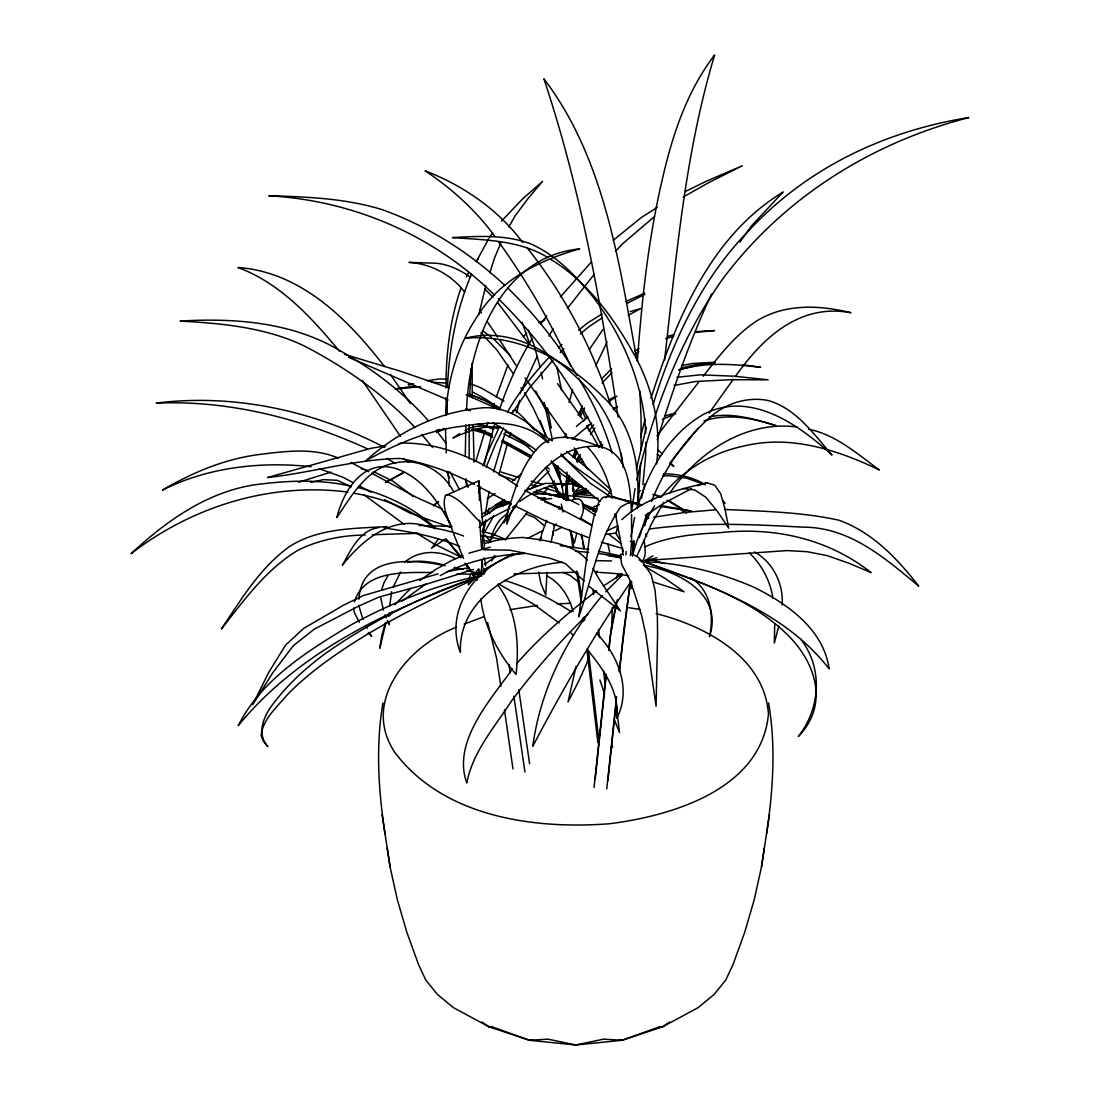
<?xml version="1.0" encoding="UTF-8"?>
<svg xmlns="http://www.w3.org/2000/svg" width="1100" height="1100" viewBox="0 0 1100 1100"><rect width="100%" height="100%" fill="white"/><g stroke="black" fill="none" stroke-linecap="round" stroke-linejoin="round"><path stroke-width="1.5" d="M447.081 413.518L447.109 398.97M645.727 442.475L645.686 455.263L642.936 484.564M446.022 387.956C445.913 354.214 449.873 320.114 460.969 288.131M469.178 424.641L469.178 458.879M479.476 500.514L478.775 480.851L445.486 495.55C441.045 507.98 449.419 520.768 453.062 532.455M469.659 396.866L471.061 368.651M774.716 624.209L774.304 643.074L778.8 626.024M472.106 363.22L472.271 397.925M611.614 629.2L612.342 607.365M358.902 599.239C361.405 554.056 413.848 559.35 445.197 565.702M782.086 605.096C783.846 584.155 772.997 562.141 754.435 551.911M640.626 463.293L638.179 503.58M641.053 449.9L641.08 417.67L639.829 391.036M633.243 546.535L633.421 541.42M507.183 516.477L506.908 524.191L510.317 514.594L515.144 505.794M483.725 572.949L483.876 568.7M481.979 560.024L481.154 576.29M389.661 606.141L391.614 591.717M465.85 424.669L465.3 456.225M637.244 508.035C640.571 468.394 633.6 424.999 602.965 396.839C566.775 360.319 518.279 333.575 465.438 338.222C511.569 326.191 554.455 353.293 584.788 385.729C605.866 408.045 619.163 437.181 623.329 467.514M481.951 548.598L484.206 521.826M632.431 555.555L633.023 541.668L630.135 541.365M445.954 415.58C447.136 381.15 457.146 347.064 476.149 318.216C498.465 280.459 538.904 260.274 579.727 248.847C501.848 256.85 468.779 341.082 466.592 409.571M447.507 387.434C448.979 348.631 456.349 309.829 471.515 273.996M637.354 361.46C641.822 299.915 648.381 238.274 662.599 178.117C672.65 134.475 687.074 90.956 714.629 55C684.846 154.014 676.294 257.634 664.606 359.893M656.631 463.801C661.265 427.707 653.373 391.022 636.556 358.944C615.808 320.375 588.761 282.728 551.004 259.449M468.71 580.841L468.394 584.925L475.489 577.569M630.41 555.734L631.606 541.434L631.565 514.47M766.521 833.979C773.053 790.763 776.023 746.268 768.598 702.955M547.002 572.261L545.793 595.072L540.815 583.138L538.67 572.206M565.909 495.481L566.431 490.504M565.592 499.152L566.94 488.125M616.564 696.685L606.774 788.755M615.821 706.434L607.874 780.794M619.163 671.743L630.273 581.694M619.465 671.399L623.81 630.053L630.314 582.862M606.031 674.781L594.055 787.49M608.685 649.962L610.101 636.721L617.32 599.844M606.32 674.3L595.237 778.759M608.891 650.389L611.284 628.169L616.289 602.965M565.579 499.496L567.036 472.051M631.469 511.638L635.058 488.496M633.298 544.514L633.765 541.296M485.114 515.405L489.129 491.315M566.335 494.986L566.775 491.947M565.909 497.984L566.789 491.714M382.951 702.955C375.526 746.268 378.496 790.763 385.027 833.979M483.862 548.515L484.481 544.349L483.134 535.288M382.112 814.564L390.074 866.91L397.32 899.621L406.78 932.099L418.454 964.356L425.686 979.88L437.429 994.455L453.42 1007.628L488.854 1026.74L529.526 1040.298L575.781 1045L622.023 1040.298L662.695 1026.74L698.143 1007.628L714.12 994.455L725.876 979.88L733.095 964.356L744.769 932.099L754.242 899.621L761.489 866.91L764.321 848.004M761.489 866.91L769.436 814.564M625.804 554.799L626.299 551.567M631.84 581.886L630.795 588.679L632.115 585.819M632.28 554.524L634.274 541.86M483.299 532.51L485.966 520.382M633.146 545.614L633.93 540.884M633.655 544.885L634.191 541.585M478.995 493.13L480.067 486.64M636.322 469.439L646.305 427.144M540.169 540.884L542.039 532.757L546.796 520.341M630.919 536.827L634.631 517.426M551.086 542.314L554.689 524.356M636.68 480.232C653.909 409.53 680.02 339.501 722.178 279.689C783.117 198.041 870.65 142.904 968.866 117.549C883.066 131.326 805.241 168.699 746.226 233.379C700.618 281.05 672.444 342.031 653.125 404.415M576.07 666.352L568.013 701.979L578.091 682.357L586.548 663.877L589.146 655.779M469.026 579.342L470.772 573.678M507.237 514.938L509.149 506.261L510.84 503.745M566.115 499.373L567.119 494.89M640.612 437.016L645.026 419.169M483.973 465.479L494.23 425.205M567.861 481.786L569.332 475.365M641.52 498.231L644.82 483.931M519.723 400.373L516.395 412.871M475.791 461.491L485.169 430.485M478.83 314.476L485.788 285.752M576.702 533.486L574.351 543.139L569.704 529.801M632.569 556.091C636.666 538.161 644.71 521.317 654.596 505.89M565.923 500.679L567.146 495.784L561.66 497.393L568.232 496.251M644.737 525.827L648.065 512.999M354.461 601.893C363.894 569.882 405.24 572.564 431.942 572.495M562.114 493.941L561.234 497.31L556.971 491.439M569.058 402.449L572.605 389.812M479.091 490.325L479.944 487.149M493.529 471.928L505.945 430.21M580.332 518.994C585.035 511.211 585.75 494.546 572.179 499.854M487.547 514.044L489.156 508.228M507.581 443.341L498.987 474.237M558.814 509.163L559.57 506.467M580.002 413.6L582.189 405.873M485.897 519.929L482.529 530.599M637.244 508.283C647.969 471.24 668.827 434.418 703.051 414.59C749.939 389.881 798.091 424.16 832.013 455.015C813.588 434.033 796.221 408.361 767.896 400.441C748.742 396.811 728.832 402.394 713.598 414.356C685.864 437.374 664.538 467.981 651.502 501.518M385.481 622.696L381.865 635.154L379.761 648.285L386.086 622.146M639.32 537.487L646.731 514.126M509.341 437.25L510.703 432.685M650.939 398.351C675.977 320.279 709.926 236.555 783.117 191.991L751.781 225.541L739.929 242.096M657.223 439.601C672.939 390.225 689.452 340.959 711.59 294.002M489.83 272.869L494.368 258.363L500.789 243.1M572.962 457.435L574.97 451.027M616.467 578.036L617.842 573.76M492.759 407.894L494.271 403.274M496.293 397.127L507.966 364.801M499.345 409.86C507.719 385 518.595 360.896 532.221 338.47M489.308 542.438C492.951 532.166 496.375 520.217 506.536 514.511M486.777 425.645L487.864 422.414M381.48 590.123L384.01 582.711L387.791 575.96M393.112 587.373L400.634 571.959M483.024 465.809L487.163 453.75L499.606 426.332M486.186 467.239L495.467 444.207L503.676 427.845M617.54 526.79L616.082 533.665L619.479 539.234M557.783 471.171L557.562 473.165L559.914 471.79M576.744 461.024L578.311 456.748M512.091 413.408L513.205 410.355M573.705 456.541L575.864 450.725M520.107 393.236L537.116 356.538M620.812 573.471L619.754 575.987L618.173 573.595M574.612 457.971L577.211 451.949M577.321 461.711L580.415 454.589M637.216 555.418L651.654 523.586L663.74 502.301M595.636 365.97L607.118 341.935M578.023 415.305L582.368 406.587M478.775 480.851L482.859 524.439C471.35 514.8 462.715 499.716 448.044 494.739L445.486 495.55M580.058 416.639L584.623 407.976M466.4 276.829L468.449 272.594M484.206 532.895L493.694 515.831M494.697 555.431L491.755 560.78M477.07 260.232L488.826 238.549M508.777 227.04L515.158 215.806L528.357 198.11L542.589 181.39L522.734 198.784L501.545 221.059M388.272 616.261L389.909 613.401M548.9 336.16L553.135 328.9M512.036 413.518L529.402 387.956L553.204 359.989M589.421 349.346L602.841 329.656M507.595 411.881C518.925 392.04 533.39 374.165 548.914 357.486M389.661 615.78L392.164 611.627M484.495 573.004L487.809 567.545M488.345 542.987L505.024 519.406M589.05 431.062L593.67 424.779M489.362 513.604C493.666 506.88 501.696 503.484 509.149 501.476M595.554 573.457L597.135 571.134M586.877 427.474L588.816 424.641M567.449 308.33L594.082 274.546M605.825 497.86L607.736 495.124M709.088 413.243L733.356 379.197M590.466 434.541L594.99 428.134M476.19 261.704L478.115 258.995M540.815 324.046L546.686 315.92M735.309 376.53C762.726 337.755 799.7 303.077 850.974 312.744C819.844 305.085 785.634 303.435 757.199 320.609C735.213 334.881 719.194 355.905 703.202 376.255M631.304 581.226C594.619 633.82 562.623 689.59 532.771 746.309C540.21 690.731 566.156 638.165 602.236 595.595M698.362 427.928L670.257 462.536M489.61 237.091L492.594 233.09M661.499 496.65C681.601 471.089 710.902 453.104 742.679 446.325C789.662 434.349 837.086 449.666 879.312 469.961C857.423 453.901 835.766 434.679 808.418 429.138M699.091 381.59L656.893 435.957M669.817 492.938C698.156 452.114 745.924 419.953 797.486 427.089M608.699 493.749L610.748 491.109M512.504 510.043L516.67 504.969M505.134 540.004L527.065 512.683M512.545 668.773C490.49 699.985 451.88 741.895 466.812 782.994C472.697 751.63 494.945 726.729 511.775 700.631C534.71 669.914 560.271 641.121 587.689 614.35M438.446 539.014L431.516 548.254L445.143 539.151M583.495 421.163L587.373 416.529M523.806 552.544C479.93 560.202 442.846 608.039 460.419 652.355C458.026 599.033 515.268 566.074 562.513 562.251M601.645 378.868L611.71 368.638M602.099 383.02L612.081 372.556M560.381 296.931L591.429 261.924M621.926 519.585C644.696 497.998 677.298 489.555 707.162 482.873L714.849 485.279L720.706 493.776L725.079 509.217L728.681 528.138L717.2 511.06L705.87 497.269L694.842 490.05L683.348 488.551M394.817 604.794L410.616 588.362M581.24 485.815L574.283 492.14M544.582 491.906L547.841 488.276M552.2 483.422L554.386 481.002M516.601 663.768C540.32 636.46 567.944 612.796 596.599 590.837M605.674 591.841L622.325 575.135M578.064 461.849L580.319 459.374M523.366 336.627L526.666 333.107M615.711 251.13L622.6 243.774L654.569 216.48M530.283 489.39L549.106 470.896M560.312 352.536L563.86 348.824M479.022 527.368L489.857 518.526L509.891 508.241M613.676 409.668L615.89 407.399M437.044 502.219L433.469 505.766L438.625 501.641M558.47 347.985L562.059 344.41M519.489 501.669C535.618 489.775 558.704 479.339 579.026 485.567L578.449 486.764L572.908 485.237M478.679 568.879L473.413 575.493L512.985 553.616M637.986 492.745L640.324 490.627M563.846 437.25L566.335 435.05M572.234 439.312L591.649 423.115M580.388 333.974L588.17 327.305L602.388 317.68M576.386 426.401L587.868 416.928M576.482 459.814L580.264 456.706M571.285 480.095L562.059 486.571L562.045 484.33M613.236 240.322L641.41 217.456L657.291 207.364M512.572 480.906L521.455 473.688M578.6 330.206L587.744 322.85L602.044 313.968M564.149 495.22L561.467 497.365L566.651 495.303M402.229 601.095L426.016 583.852M481.649 517.399L496.719 507.884L509.987 503.112M484.399 564.479L496.183 556.366M645.342 515.639L663.135 503.621L691.529 488.592M504.089 499.62L481.924 514.236M419.705 580.621L435.669 569.498L451.385 560.615L462.908 555.596M603.281 586.08L622.215 573.774M481.993 1022.01L488.854 1026.74L495.908 1028.211L529.526 1040.298L548.048 1039.156L575.781 1045L603.515 1039.156L622.023 1040.298L655.641 1028.211L662.695 1026.74L669.556 1022.01M487.163 498.891L495.055 493.501M608.974 401.541L617.045 396.096M503.002 505.904L508.626 502.164M459.663 433.592L452.925 437.993C467.94 431.434 484.179 424.38 500.913 427.584M634.755 354.406L638.935 351.808M628.279 315.232L640.915 308.522L630.204 311.575M577.143 461.697L581.941 458.755M652.933 555.844L644.05 561.261L656.879 557.7M634.783 351.161L639.004 348.659M500.582 505.587L506.743 502.37M609.304 399.74L613.553 397.293M404.594 562.334C419.004 549.794 438.804 550.165 455.139 558.47M683.21 197.024L709.088 182.449L742.362 165.743L706.049 181.349L685.163 191.593M403.796 472.216L385.481 482.487L403.329 472.904M598.744 447.109L602.896 444.799M440.22 575.616C465.699 561.509 494.835 554.909 523.793 553.685M538.78 539.454L541.668 537.9M464.97 430.595C474.581 424.696 486.695 425.067 497.131 428.464M626.904 303.435L644.82 294.401M528.055 538.189L543.125 530.516M606.567 530.984L617.774 525.8M554.881 530.929L561.811 527.312M525.181 490.696L545.435 483.381L564.905 483.684M592.9 511.239L597.039 509.135M613.016 408.994L617.595 406.739M538.849 322.712L544.871 319.798M553.493 525.525L556.462 524.095M479.545 576.579C431.75 599.308 383.598 621.954 339.804 651.956C320.843 664.812 302.624 678.893 286.688 695.406C276.705 707.479 262.721 719.111 261.126 735.666L263.601 741.537L267.891 746.639C254.87 731.844 265.499 712.649 276.141 700.04C290.084 682.22 307.065 667.054 325.229 653.648C367.991 623.411 415.264 599.706 464.324 581.556M626.106 301.4L644.71 293.164M436.947 432.19L444.634 428.643M436.769 432.19L444.469 428.656M644.476 547.058C668.291 536.277 694.732 533.995 720.527 532.62C774.482 526.776 827.929 538.656 871.131 572.605L848.925 563.241L827.379 555.679L807.166 551.705L787.091 550.577L642.359 560.752M495.426 504.873L504.804 501.339M589.201 509.011L599.308 504.598M662.31 419.375L675.661 413.765M574.09 492.277L584.237 488.482M566.335 498.754L568.507 497.86M574.269 494.257L584.664 490.132M456.5 627.151C408.678 645.452 360.759 700.961 394.721 752.276C443.328 817.011 533.555 829.51 609.235 823.776C672.265 815.87 761.296 789.291 768.446 714.23C764.638 657.25 705.43 626.065 656.095 613.58M464.145 624.071L484.248 616.605M481.319 575.52C392.026 608.561 299.654 650.402 238.191 725.711C261.47 679.607 307.299 651.2 350.144 625.405C391.297 602.882 435.38 585.186 481.319 575.3M573.581 495.88L588.541 490.806M465.85 581.02L479.545 576.194M330.715 472.175L298.499 482.295M512.531 507.169L516.519 505.794M678.741 370.067C705.334 361.735 733.535 364.127 760.774 367.304L742.638 364.746M679.319 369.435L704.22 363.743L713.872 363.303M468.848 553.19L490.284 547.154M484.467 543.538C496.788 539.495 509.822 538.134 522.706 537.446C543.964 540.279 573.114 543.029 587.359 560.312M580.759 462.303L583.495 461.478M438.061 573.87L363.344 595.554L343.585 605.165L303.724 628.361L285.546 645.136L268.785 672.279L252.739 704.605L272.91 672.554L293.343 645.673L314.284 629.131L358.078 606.402L379.115 596.998L425.604 584.444L473.467 569.484M665.61 338.731L673.571 336.407M579.315 487.465L581.831 486.75M697.386 485.664L707.162 482.873M664.579 415.979L675.551 412.926M379.074 527.56C359.453 529.966 351.024 550.179 342.32 565.276C362.56 539.66 392.851 514.429 427.598 526.598C439.725 529.1 452.114 531.259 463.595 536.044M667.851 336.284L674.327 334.606M572.962 494.354L582.024 492.264M446.985 571.491L468.476 567.834M407.522 562.485C419.595 559.611 432.163 562.127 444.015 564.919M681.436 367.991L696.011 364.595L714.904 362.78M436.521 430.348L439.546 429.646M703.959 420.97C727.76 413.022 752.964 418.096 776.119 425.728C754.586 419.086 731.747 412.046 709.115 416.982M412.995 383.721L408.265 384.794L413.325 384.079M310.695 482.433L323.359 479.655L337.301 480.301L351.271 486.901M645.714 518.732L648.849 518.141M681.67 365.53L692.684 363.44L714.808 362.285M583.577 491.934L588.39 491.04M674.025 385.467L695.571 381.48L730.551 379.72L768.13 379.816L733.741 376.172L700.26 374.839L676.94 377.286M436.824 430.636L444.771 429.248M395.629 388.74L415.016 386.127M653.551 517.248L684.007 512.545L715.839 509.754M385.839 445.83L370.769 448.346L267.534 477.538C311.946 472.739 355.204 459.277 399.974 458.439C425.961 463.155 450.945 471.955 474.279 484.289M399.231 443.603L402.586 443.039C445.087 442.888 483.752 462.124 517.619 486.214M578.146 494.56L589.944 492.704M509.877 609.689L537.46 605.426M540.911 499.854L551.623 498.493M568.906 480.521L571.766 480.081L572.701 483.065L574.736 499.524M566.06 480.947L566.995 483.931L572.701 483.065M427.419 380.696L439.23 378.936L446.985 379.129M616.632 533.019L605.385 534.394M395.395 389.18L420.502 386.609M657.663 1027.29L662.695 1026.74M696.011 332.31L714.574 330.564L695.599 331.65M529.526 1040.298L532.854 1039.981M537.928 498.341L545.421 497.791M649.577 529.004C700.356 521.991 751.396 524.288 802.381 527.134C849.475 526.873 884.675 557.879 918.747 586.163C897.352 558.58 872.3 532.043 838.585 520.121C801.089 511.981 762.548 511.211 724.35 509.465M534.586 494.216C549.973 492.456 565.496 497.118 578.861 504.57M431.626 382.209L447.356 383.158M565.812 499.909L569.511 499.812M386.994 526.584C353.884 528.523 318.863 528.027 289.781 546.356C260.123 567.476 241.299 599.225 221.43 628.966C244.117 600.174 266.021 569.346 298.059 550.206C319.014 539.852 342.059 535.288 365.337 534.999M557.37 603.914L570.763 603.24M372.212 534.737L418.591 533.308M576.716 572.206L513.906 573.884M662.64 475.901L669.281 475.709L686.496 478.129L702.254 483.697M418.976 525.442L451.825 526.46M595.224 572.096L617.086 573.664L628.705 575.85M663.479 473.825C677.93 473.921 693.179 476.96 705.375 484.866M566.816 493.982L555.527 494.601L598.249 498.3M483.918 549.78L509.822 550.179L549.684 558.14L565.428 563.64L584.086 580.938M596.351 560.684L611.6 560.945M457.119 573.788L482.9 574.654L466.661 570.199M600.325 446.572C553.245 441.774 526.776 489.706 503.869 522.748C513.673 496.086 519.393 465.685 540.623 445.239C558.374 430.334 581.405 440.027 600.325 446.572C628.636 453.379 630.231 487.561 631.441 511.239M575.534 494.285L593.175 495.619M384.01 527.89C409.599 531.754 435.779 536.236 459.745 546.494M575.479 551.169L588.706 552.351M311.163 466.716C260.837 461.34 208.106 467.06 162.47 490.091C192.417 472.56 224.826 458.81 259.504 454.479C285.546 451.248 313.431 447.397 338.291 458.095M347.71 492.071C270.545 482.116 192.363 506.385 131.134 553.658C168.053 519.31 211.53 488.703 263.175 483.766C292.407 480.288 322.327 479.655 351.189 486.2M618.709 1039.981L622.023 1040.298M637.601 503.58L623.865 500.074L640.214 504.268L627.99 502.989L620.73 506.962C597.822 539.316 591.759 580.03 578.806 616.798L589.201 539.33L594.124 515.666L598.757 502.26L603.034 497.31L610.129 496.567L642.331 505.354M488.854 1026.74L493.9 1027.29M560.257 545.627L588.679 549.45M480.81 535.494L502.92 539.536M477.29 424.325L481.924 424.889L493.763 429.371M608.176 555.692L620.812 557.961M623.136 554.345L621.321 554.084L620.386 555.074L621.734 564.438L629.791 579.837L633.435 590.026L641.548 615.299L645.851 634.618L656.081 706.241L657.566 634.549L657.36 615.271L655.064 590.232L651.214 574.888L642.977 562.334L638.399 557.439L634.342 555.101M660.138 506.454L691.212 511.046L662.255 505.752M598.689 553.479L621.294 557.123M627.082 607.434L640.062 609.441M533.692 492.071L545.93 494.34M527.491 488.482L530.406 489.005M643.39 565.304C678.191 570.529 723.841 594.22 709.459 636.776C713.969 615.533 711.164 590.521 691.102 578.05M598.551 551.237L620.95 555.967M354.269 493.322C383.543 498.3 412.61 509.272 435.256 528.908M649.248 562.678L644.339 561.743L660.619 567.696M454.135 567.352L463.375 569.374M548.941 494.945L551.952 495.55M554.95 496.155L560.945 497.379L536.223 490.105M620.551 547.896L601.356 542.204M478.734 573.609L481.663 574.255M482.089 531.314L493.02 534.27L505.931 539.44M361.185 468.806L367.551 470.319M531.121 484.743L537.419 486.31M485.21 540.595L490.944 542.121L484.935 534.944M544.376 487.987L560.23 492.594M531.231 481.126L543.056 484.413M525.484 513.783L534.655 517.605L544.72 526.075M563.351 498.053L569.607 499.812M653.317 582.051L684.076 591.8L665.514 578.724L644.848 566.431M504.515 580.36C528.151 587.538 550.729 598.4 571.436 611.861M615.189 497.447L612.893 496.774L628.76 501.394M650.87 559.57L664.4 563.489M473.179 428.808L482.721 431.571L491.728 435.696M357.761 487.493C386.21 494.656 413.545 507.567 435.091 527.752M344.396 354.324L400.771 371.332L448.91 387.874M518.141 477.386L501.036 472.024M514.965 480.136L499.263 475.062M471.79 429.522L484.908 433.551L492.649 437.181M469.178 394.212L487.768 401.569L500.61 408.251M548.763 486.118L556.875 488.881M563.062 498.053L568.906 499.909M652.809 494.45L660.756 497.104M544.638 501.793L562.361 508.53M563.186 498.094L568.755 500.019M450.491 527.381L409.86 513.013L384.587 499.675M319.261 468.696L342.732 477.166L353.21 482.68M588.184 537.487L547.676 521.991L514.305 505.629M582.051 503.717L597.217 509.74M662.104 568.232C707.231 584.265 754.119 601.411 788.7 635.951C816.351 664.001 828.891 705.072 798.352 736.464C820.518 708.249 823.144 668.058 800.745 639.169M471.556 384.106L481.002 387.832L503.924 401.143M582.78 505.106L596.723 510.936M469.37 394.047L483.038 399.644L499.799 408.815M367.029 448.621C300.919 418.632 229.226 400.015 156.214 403.109C234.891 393.181 314.779 411.111 384.711 447.453M466.18 394.735L498.726 409.42M505.808 431.612L521.661 441.306L533.156 451.908M562.994 572.413L570.048 575.451L579.26 582.533M572.041 437.924L577.651 440.344M478.225 428.533L492.236 434.582M348.604 357.308L448.154 399.987M442.365 509.08L416.185 497.255L371.649 473.192M655.793 494.89L660.082 496.801M461.285 557.26L436.054 544.913M583.069 505.285L596.42 511.981M465.933 408.636L470.374 410.795M373.904 471.831L393.016 481.236L413.366 496.623M503.786 433.854L528.976 446.696M590.631 524.659L525.03 490.462M477.317 485.829L511.335 504.103M350.762 462.495L368.665 471.666M359.191 485.842L371.154 492.223M546.535 575.74C560.409 582.766 569.305 596.874 573.059 611.641M668.951 500.624L682.179 508.75L686.455 513.288M501.957 440.811L531.506 456.899M667.054 500.156L678.837 507.499L683.994 512.394M492.621 422.565L525.47 442.447L536.415 450.354M472.862 392.109L485.361 398.915L500.019 408.98M502.659 440.275L530.516 455.428M501.793 441.691L530.819 457.765M434.541 544.156L416.446 533.115M531.341 427.144L552.186 440.866M386.966 458.453L395.56 463.554M548.061 257.689C519.626 240.116 484.743 239.924 452.402 237.6C478.582 236.101 505.519 234.534 530.571 243.774C556.256 255.255 575.919 275.894 593.395 297.385C622.944 336.504 643.335 383.529 645.755 432.891M498.451 583.811L533.211 603.928L559.13 622.944M610.83 496.966L590.562 483.45L561.192 455.056M580.484 518.114L591.498 525.112M555.954 470.209L587.538 491.356L586.107 488.441M582.959 506.99L595.348 515.295M546.961 467.376L549.312 468.902M657.195 454.534L660.069 456.39M609.043 534.518L621.349 543.84M363.894 494.697L404.346 524.452M482.364 330.66L491.48 337.232M403.425 458.535L408.788 462.44M669.707 463.444L673.846 466.469L670.409 462.632M557.934 474.705L560.106 476.328M566.692 451.522L588.967 469.494L611.05 490.05M551.045 461.436L600.05 501.49M589.476 586.685L620.441 610.926L599.582 579.865L593.079 568.329M639.155 559.707L641.74 561.852C647.35 555.789 644.449 547.058 644.215 539.756M611.724 494.271C595.76 479.614 575.685 470.195 561.027 453.984M504.969 285.532C469.604 252.505 427.886 226.05 382.291 209.674C345.551 198.316 306.982 196.804 268.812 195.786C353.348 200.406 434.445 235.469 494.601 295.226M507.444 287.732C534.325 313.706 557.865 343.296 576.977 375.457M574.709 484.234L569.071 478.692M493.928 339.212L510.716 356.098M547.635 442.668C526.089 420.626 493.543 421.053 465.217 425.893C429.701 429.44 396.66 443.589 365.777 460.804C397.183 432.534 435.889 412.844 478.225 408.293C507.293 404.071 529.856 422.785 548.817 442.228M498.3 298.65C541.571 341.303 578.023 391.916 602.25 447.769M514.676 409.516L523.077 417.285L534.325 430.031M570.625 632.692L573.059 634.989M657.773 449.652L662.379 454.039M480.865 332.75L496.623 349.635L513.507 374M749.389 552.901C761.888 564.946 770.523 581.336 772.942 598.551M520.864 387.86L523.036 390.046M722.645 500.899L724.969 503.264L722.7 500.803M415.112 427.556C383.556 394.089 345.373 367.345 304.686 346.17C265.87 327.442 222.516 323.373 180.084 321.09C235.29 317.79 292.861 322.149 341.289 351.409C373.697 369.655 403.494 392.604 428.189 420.502M421.809 434.61L432.589 447.453M445.995 538.959L461.038 556.531M368.294 632.899L371.649 636.515L369.394 632.376M596.475 633.256C618.131 655.188 631.923 689.095 616.701 718.465C619.905 691.804 603.158 668.869 587.111 649.426M587.661 447.205C601.081 461.12 608.355 479.614 612.288 498.272M464.626 291.995C451.234 274.615 430.911 263.766 408.98 262.391L432.08 263.134A144.581 73.054 68.9 0 1 470.539 277.269M522.816 242.605C498.135 209.509 463.416 185.625 425.136 170.803C451.866 188.623 475.888 210.375 494.862 236.39M527.161 247.871C564.465 294.553 592.831 348.466 610.803 405.433M339.556 351.285C311.382 317.488 280.321 283.14 237.971 267.506C300.754 271.879 348.232 319.316 384.436 366.534M447.439 540.774L460.941 557.81M614.515 514.209L616.413 516.56M436.741 430.897L445.954 443.163M497.695 302.596L529.32 344.396M359.301 622.243L354.2 612.329L353.87 607.901M390.335 374.316L410.396 403.535M362.354 380.49L400.496 436.411M497.585 584.732C516.959 609.799 519.434 643.967 516.065 674.424C497.998 653.125 484.316 626.849 480.81 598.936M572.715 487.877L573.911 489.527M557.576 383.652L582.546 419.127M464.874 563.255L468.806 568.686M525.071 377.933L567.806 438.185M476.726 580.223L466.373 564.451M498.699 241.863C526.721 280.816 550.88 322.534 570.776 366.19M466.647 564.355L476.919 580.071M472.629 574.214L476.41 579.783M479.49 310.186L481.415 313.019M487.163 321.502L497.723 337.067M453.049 490.737C442.723 471.419 420.86 458.851 398.832 462.303C368.514 465.754 352.234 494.725 336.834 517.55C343.998 488.62 365.2 456.225 399.396 469.81C423.28 479.545 438.68 502.329 450.436 524.26M574.214 447.961L587.909 469.494M499.565 339.9L516.148 365.447M545.366 467.473L560.67 495.756M586.85 426.002L599.005 446.957M535.659 391.132L547.415 412.967M578.627 378.263C592.68 401.72 604.491 426.745 612.04 453.062M524.714 392.714L533.569 408.719L546.92 437.456M551.457 460.859L560.808 480.741L564.506 499.386M450.038 471.845L459.429 489.445M365.64 625.474L367.139 628.237M463.444 558.291L453.585 533.844M444.496 511.679L451.66 526.955M559.652 497.214L553.658 484.041M528.467 330.137L533.94 344.589L540.127 367.373M582.161 410.671L585.351 417.739M446.834 471.859L449.57 477.95M362.931 619.451L358.737 605.357M385.041 614.845L386.279 617.678M387.516 620.496L389.359 624.731L389.359 621.692M554.386 464.723L559.666 478.651M554.441 485.911L555.527 488.579M614.639 720.362L619.534 732.572L616.33 705.622M522.143 322.286L529.801 344.3M563.035 512.064L561.33 504.075M540.1 420.42L546.095 436.549M645.714 533.789L646.676 536.374M465.3 479.559L468.215 487.382M604.629 694.169L599.899 679.91M383.419 610.211L380.669 597.534M557.356 471.474L558.305 474.567M600.572 441.705L602.374 447.893M487.589 622.504L496.526 658.02L500.885 686.441M485.76 565.799L484.151 557.893M556.71 465.685L559.048 475.585M552.447 439.862L544.197 402.572M607.736 543.579L609.689 552.131M556.902 367.056L561.619 390.5M587.043 425.631L587.716 428.78M623.288 555.156L615.381 514.002M581.446 534.188L584.169 547.168M541.173 372.35L542.575 378.991M563.007 494.271L564.039 499.111M581.199 535.645L581.886 538.959M592.721 589.229L593.752 594.275M582.56 542.259L583.88 548.873M482.817 567.848L481.663 560.01M483.45 571.01L484.082 574.173M551.265 428.01L547.498 408.031M552.64 531.836L553.259 535.136M622.572 547.993L623.178 551.237M557.906 466.139L560.794 482.804M558.814 471.171L559.611 475.998M573.65 496.114L574.173 499.373M577.679 572.261L581.666 596.956M563.695 495.77L564.217 499.029M572.852 547.635L570.57 530.805M576.538 570.982L581.336 602.663M518.801 689.769L529.609 763.758M508.956 664.482L510.249 672.842M513.879 696.245L524.934 771.98M636.914 360.071C619.204 263.67 604.89 158.84 543.881 78.787C580.525 188.471 601.026 303.077 618.118 417.23M387.228 848.004L390.074 866.91M504.46 709.844L512.957 768.941M571.918 534.311L573.732 547.566M611.751 740.781L612.576 747.519M599.252 743.463L588.28 650.141M597.891 742.734L586.877 649.261M598.551 629.269L599.555 637.587M584.32 616.866L584.719 620.194M583.124 617.636L583.509 620.964M603.556 671.165L604.945 683.072M447.851 471.322L449.46 486.049M478.954 569.456L479.641 575.754M572.55 488.029L572.852 491.205M568.013 500.184L566.995 483.931M446.297 452.925L445.459 428.601M567.201 500.541L566.211 484.165M565.771 433.469L565.991 436.494M466.056 478.789L466.496 485.224M621.349 453.475L621.899 463.279M481.607 548.9L479.6 520.163M473.138 424.861L473.248 428.189M446.022 397.774L446.435 414.755M474.004 462.22L473.303 429.853M389.345 612.59L389.345 615.629M484.715 288.97A144.581 73.054 68.9 0 1 493.034 297.468M656.507 562.348L644.009 561.632C710.82 586.011 783.832 610.569 829.139 668.841C823.515 629.186 787.614 603.982 754.284 587.414C723.415 573.815 690.112 565.317 656.507 562.348"/></g></svg>
